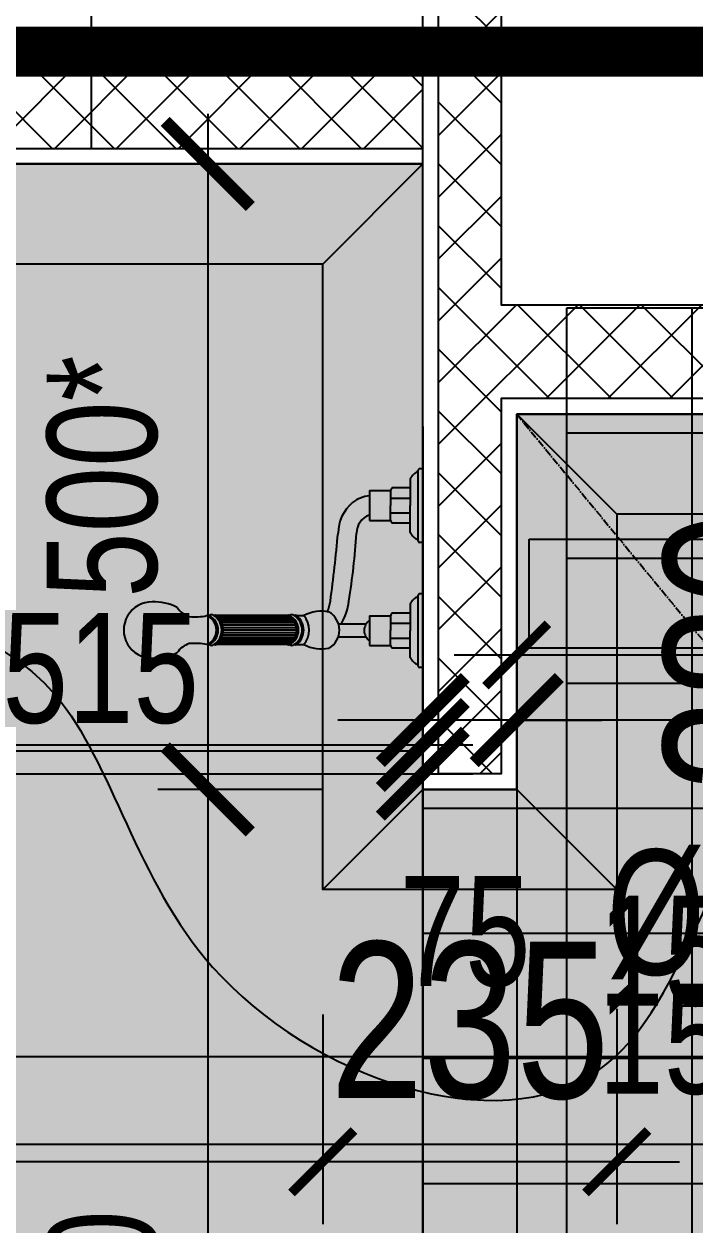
# Model space of a CAD drawing. Header units: metres. Extents: x -577923 to -19598, y 119734 to 247764.
# Drawn here: x -549083 to -548547, y 191100 to 192060 of the extents above; entities that cross this region are included whole.
import ezdxf
from ezdxf.enums import TextEntityAlignment as Align

# ---------------------------------------------------------------- set-up
doc = ezdxf.new("R2010")
doc.units = ezdxf.units.M
doc.linetypes.add('ACAD_ISO10W100', pattern=[18, 12, -3, 0, -3])
doc.linetypes.add('CACHE2', pattern=[4.762499999999999, 3.175, -1.5875])
for name, color, linetype in [('ceiling', 232, 'Continuous'), ('ceiling dim', 4, 'Continuous'), ('cornice', 4, 'Continuous'), ('dim', 4, 'Continuous'), ('electricity', 61, 'Continuous'), ('floor', 172, 'Continuous'), ('floor hatch', 252, 'Continuous'), ('Gypsum_wall', 3, 'Continuous'), ('light', 230, 'Continuous'), ('Marks ceiling', 4, 'Continuous'), ('sanit', 7, 'Continuous'), ('Sanitari', 144, 'Continuous'), ('Ventilation', 92, 'CACHE2')]:
    doc.layers.add(name, color=color, linetype=linetype)
doc.styles.add('KOTE', font='romrust.shx', dxfattribs={"width": 0.8})
doc.dimstyles.new('ayala 25', dxfattribs={"dimscale": 25, "dimtxt": 2.2, "dimasz": 1.7, "dimexe": 1, "dimexo": 2, "dimgap": 1, "dimtad": 1, "dimdec": 0, "dimzin": 9, "dimdsep": 46, "dimtxsty": 'KOTE', "dimblk": 'ARCHTICK', "dimcen": 0, "dimdle": 1, "dimclrd": 4, "dimclre": 4, "dimclrt": 3, "dimadec": 0, "dimazin": 0, "dimtfac": 0.6666666666666667, "dimtdec": 0, "dimtix": 1, "dimtmove": 2, "dimatfit": 0, "dimfxl": 1, "dimtvp": 1, "dimtolj": 1, "dimarcsym": 0})
doc.dimstyles.new('ayala 50', dxfattribs={"dimscale": 50, "dimtxt": 2.5, "dimasz": 1, "dimexe": 1, "dimexo": 2, "dimgap": 1, "dimtad": 1, "dimdec": 0, "dimzin": 9, "dimdsep": 46, "dimtxsty": 'KOTE', "dimblk": 'ARCHTICK', "dimcen": 0, "dimdle": 1, "dimclrd": 4, "dimclre": 4, "dimclrt": 3, "dimadec": 0, "dimazin": 0, "dimtfac": 0.6666666666666667, "dimtdec": 0, "dimtix": 1, "dimtmove": 2, "dimatfit": 0, "dimfxl": 1, "dimtvp": 1, "dimtolj": 1, "dimarcsym": 0})
doc.dimstyles.new('scale 40', dxfattribs={"dimscale": 40, "dimtxt": 2.2, "dimasz": 1.7, "dimexe": 1, "dimexo": 2, "dimgap": 1, "dimtad": 1, "dimdec": 0, "dimzin": 9, "dimdsep": 46, "dimtxsty": 'KOTE', "dimblk": 'ARCHTICK', "dimcen": 0, "dimdle": 1, "dimclrd": 4, "dimclre": 4, "dimclrt": 3, "dimadec": 0, "dimazin": 0, "dimtfac": 0.6666666666666667, "dimtdec": 0, "dimtix": 1, "dimtmove": 2, "dimatfit": 0, "dimfxl": 1, "dimtvp": 1, "dimtolj": 1, "dimarcsym": 0})
pattern_1 = [(45, (0, 0), (-24.69570433294017, 24.69570433294017), []), (135, (0, 0), (-24.69570433294017, -24.69570433294017), [])]

# ---------------------------------------------------------------- blocks, each defined once
blk = doc.blocks.new('_ArchTick')
at = {"color": 0, "linetype": 'ByBlock', "const_width": 0.15}
blk.add_lwpolyline([(-0.5, -0.5), (0.5, 0.5)], dxfattribs=at)
blk = doc.blocks.new('*D618')
at = {"layer": 'Defpoints', "color": 0, "transparency": 16777216}
for p in [(-548689.3274095634, 191748.2734078205), (-547759.3274095634, 191748.2734078205), (-548689.3274095634, 191503.7154609664)]:
    blk.add_point(p, dxfattribs=at)
at = {"layer": 'dim', "color": 4, "lineweight": -2, "transparency": 16777216}
for p, q in [((-548689.3274095634, 191668.2734078205), (-548689.3274095634, 191463.7154609664)), ((-547759.3274095634, 191668.2734078205), (-547759.3274095634, 191463.7154609664)), ((-547719.3274095634, 191503.7154609664), (-548729.3274095634, 191503.7154609664))]:
    blk.add_line(p, q, dxfattribs=at)
at = {"layer": 'dim', "color": 4, "lineweight": -2, "transparency": 16777216, "xscale": 68, "yscale": 68, "zscale": 68, "rotation": 180}
blk.add_blockref('_ArchTick', (-548689.3274095634, 191503.7154609664), dxfattribs=at)
at = {"layer": 'dim', "color": 4, "lineweight": -2, "transparency": 16777216, "xscale": 68, "yscale": 68, "zscale": 68}
blk.add_blockref('_ArchTick', (-547759.3274095634, 191503.7154609664), dxfattribs=at)
at = {"layer": 'dim', "color": 3, "transparency": 16777216, "insert": (-548224.3274095634, 191587.7154609664), "char_height": 88, "attachment_point": 5, "style": 'KOTE'}
blk.add_mtext('\\A1;930', dxfattribs=at)
blk = doc.blocks.new('*D620')
at = {"layer": 'Defpoints', "color": 0, "transparency": 16777216}
for p in [(-548689.3274095634, 191748.2734078205), (-548764.3274095634, 191630.7382585705), (-548764.3274095634, 191503.7154609664)]:
    blk.add_point(p, dxfattribs=at)
at = {"layer": 'dim', "color": 4, "lineweight": -2, "transparency": 16777216}
for p, q in [((-548689.3274095634, 191668.2734078205), (-548689.3274095634, 191463.7154609664)), ((-548764.3274095634, 191550.7382585705), (-548764.3274095634, 191463.7154609664)), ((-548764.3274095634, 191503.7154609664), (-548832.3274095634, 191503.7154609664)), ((-548689.3274095634, 191503.7154609664), (-548764.3274095634, 191503.7154609664)), ((-548689.3274095634, 191503.7154609664), (-548621.3274095634, 191503.7154609664))]:
    blk.add_line(p, q, dxfattribs=at)
at = {"layer": 'dim', "color": 4, "lineweight": -2, "transparency": 16777216, "xscale": 68, "yscale": 68, "zscale": 68}
blk.add_blockref('_ArchTick', (-548764.3274095634, 191503.7154609664), dxfattribs=at)
at = {"layer": 'dim', "color": 4, "lineweight": -2, "transparency": 16777216, "xscale": 68, "yscale": 68, "zscale": 68, "rotation": 180}
blk.add_blockref('_ArchTick', (-548689.3274095634, 191503.7154609664), dxfattribs=at)
at = {"layer": 'dim', "color": 3, "transparency": 16777216, "insert": (-548730.636933373, 191334.364600143), "char_height": 88, "attachment_point": 5, "style": 'KOTE'}
blk.add_mtext('\\A1;75', dxfattribs=at)
blk = doc.blocks.new('wall handshower (top)')
at = {"color": 0}
for p, q in [((29.51732282142621, 0), (-29.51732282142621, 0)), ((-29.51732282142621, 0), (-29.51732282142621, -2.71216874444508)), ((29.51732282142621, 0), (29.51732282142621, -2.71216874444508)), ((129.5173228214262, 0), (70.4826771785738, 0)), ((70.4826771785738, 0), (70.4826771785738, -2.71216874444508)), ((129.5173228214262, 0), (129.5173228214262, -2.71216874444508)), ((-27.30604903740459, -3.99168910481967), (27.3060490374337, -3.99168910481967)), ((72.69395096259541, -3.99168910481967), (127.3060490374337, -3.99168910481967)), ((-21.52336715254933, -10.12613449251512), (2.91038304567337e-11, -10.12613449251512)), ((-14.13425659755012, -10.12613449251512), (-14.13425659755012, -24.72281987979659)), ((-6.028808449656935, -25.86433853005292), (-6.028808449656935, -10.12613449251512)), ((21.52336715260753, -10.12613449251512), (2.91038304567337e-11, -10.12613449251512)), ((5.872754493553657, -25.86433853005292), (5.872754493553657, -10.12613449251512)), ((13.97820264144684, -10.12613449251512), (13.97820264144684, -24.72281987979659)), ((78.47663284745067, -10.12613449251512), (100.0000000000291, -10.12613449251512)), ((85.86574340244988, -10.12613449251512), (85.86574340244988, -24.72281987979659)), ((93.97119155034306, -25.86433853005292), (93.97119155034306, -10.12613449251512)), ((121.5233671526075, -10.12613449251512), (100.0000000000291, -10.12613449251512)), ((105.8727544935537, -25.86433853005292), (105.8727544935537, -10.12613449251512)), ((113.9782026414468, -10.12613449251512), (113.9782026414468, -24.72281987979659)), ((-11.97958992124768, -42.70932977789198), (-11.97958992124768, -25.86433853005292)), ((-11.97958992124768, -25.86433853005292), (-0.07802697806619108, -25.86433853005292)), ((11.8235359651444, -25.86433853005292), (-0.07802697806619108, -25.86433853005292)), ((11.8235359651444, -42.70932977789198), (11.8235359651444, -25.86433853005292)), ((88.02041007875232, -42.70932977789198), (88.02041007875232, -25.86433853005292)), ((88.02041007875232, -25.86433853005292), (99.92197302193381, -25.86433853005292)), ((111.8235359651444, -25.86433853005292), (99.92197302193381, -25.86433853005292)), ((111.8235359651444, -42.70932977789198), (111.8235359651444, -25.86433853005292)), ((-11.97958992124768, -42.70932977789198), (11.8235359651444, -42.70932977789198)), ((88.02041007875232, -42.70932977789198), (111.8235359651444, -42.70932977789198)), ((94.78883636181126, -45.46515103175443), (94.78883636181126, -67.40229475596061)), ((105.0551096820855, -45.46515103175443), (105.0551096820855, -67.67145689475728)), ((87.99056344042765, -100.9716390452759), (87.99056344042765, -95.1716390452766)), ((111.1213806457527, -100.9716390452759), (111.1213806457527, -95.1716390452766)), ((90.68261084577534, -104.4321327536509), (90.68261084574624, -162.5210355815816)), ((92.15434785280377, -103.1817815953236), (92.15434785280377, -161.52897355614)), ((93.84562666792772, -102.1475130663694), (93.84562666792772, -160.6757055067355)), ((95.7050586520345, -101.3825329013944), (95.7050586520345, -160.0289670618458)), ((97.67614599553053, -100.9208610762671), (97.67614599553053, -159.6330698925267)), ((99.69899836141849, -100.7807160424582), (99.69899836141849, -159.5121261963268)), ((101.7121514113969, -100.9656836167142), (101.7121514113969, -159.6716779255512)), ((103.6544402290019, -101.464792256942), (103.6544402290019, -160.0990839172609)), ((105.4668460015673, -102.2516814791888), (105.4668460015673, -160.7628043575514)), ((107.0943010006449, -103.2823589374439), (107.0943010006449, -161.6104897120731)), ((108.4873340008198, -104.4899915574697), (108.4873340008198, -162.5657263486064)), ((87.99056344042765, -108.3716390452682), (87.99056344042765, -165.2098602148999)), ((88.56860087026143, -107.2068514111998), (88.56860087026143, -164.5044253008346)), ((89.47513369764783, -105.8174505128736), (89.47513369764783, -163.5558255785345)), ((109.6499240378907, -105.8349503702502), (109.6499240378907, -163.5683820895229)), ((110.4093642609951, -106.9744150712668), (110.409364260966, -164.3530958886713)), ((110.8799183004594, -107.8478141602773), (110.8799183004594, -164.9041701306123)), ((111.1213806457527, -108.3716390452682), (111.1213806457527, -165.2098602149454))]:
    blk.add_line(p, q, dxfattribs=at)
for centre, radius, start, end in [((-27.38892633852083, -1.584390446369071), 2.408724865562433, 207.9178764057473, 271.9717723105311), ((-14.98093192913802, 2.002377297438215), 13.7805753469162, 205.7896451649418, 241.6564203587935), ((14.98093192916713, 2.002377297438215), 13.7805753469162, 298.3435796412065, 334.2103548350581), ((27.38892633854994, -1.584390446369071), 2.408724865562433, 268.0282276894689, 332.0821235942527), ((72.61107366147917, -1.584390446369071), 2.408724865562433, 207.9178764057473, 271.9717723105311), ((85.01906807086198, 2.002377297438215), 13.7805753469162, 205.7896451649418, 241.6564203587935), ((114.9809319291671, 2.002377297438215), 13.7805753469162, 298.3435796412065, 334.2103548350581), ((127.3889263385499, -1.584390446369071), 2.408724865562433, 268.0282276894689, 332.0821235942527), ((-10.37322256038897, -20.2279760594829), 5.860801822085343, 230.0792909409914, 254.0924099294788), ((10.21716860428569, -20.2279760594829), 5.860801822085343, 285.9075900705212, 309.9207090590086), ((89.62677743961103, -20.2279760594829), 5.860801822085343, 230.0792909409914, 254.0924099294788), ((110.2171686042857, -20.2279760594829), 5.860801822085343, 285.9075900705212, 309.9207090590086), ((16.77643115670071, -40.86857144951546), 24.54418814595592, 184.3010917183804, 218.5850489282003), ((21.96245149607421, -37.7299842127436), 15.25537921288759, 199.0503745879608, 270.6084763301093), ((99.92197302193381, -36.84294065188442), 10.03452060670152, 215.7762034035241, 324.2237965964759), ((22.32996358216042, -35.65931445591605), 32.13993675774245, 219.6696818258993, 269.6336455448941), ((-21.20052926192875, -678.8828010146017), 627.3959944773844, 81.06024842120657, 86.0402741642993), ((71.42831164365634, -103.6716877274202), 44.82831975763287, 58.59320398870918, 83.7685953140791), ((99.50481172304717, -83.44807318885614), 16.72445601881532, 30.51061705759423, 149.489382940796), ((-118.9703034001286, -1558.555766955389), 1497.419340119883, 82.50725442845041, 84.59326815671331), ((73.13900509476662, -100.4873330607606), 26.75172657082053, 64.08237706581457, 83.22663252777147), ((115.1628158524109, -81.12867205948714), 30.69357180101224, 168.4004337074072, 207.2272854576603), ((83.82869979282259, -81.12867205948714), 30.69357180101224, 332.7727145423397, 11.59956629259274), ((99.5559720431338, -108.4830229011895), 17.63382024137145, 49.01471527903784, 130.9852847209621), ((99.5559720430756, -109.858860381104), 14.585656626251, 37.53980106037706, 142.4601989395816), ((90.05003916710848, -104.6716390452711), 2.802042160421129, 137.3064543293995, 222.6935456706005), ((89.19117410649778, -101.8716390452755), 1.500488577592248, 143.1440932336036, 216.8559067684598), ((99.5559720430756, -110.3216997358759), 13.81166509071397, 33.13706492608717, 146.8629350739783), ((99.5559720431338, -112.3014730893265), 12.90696224206111, 26.3551301315313, 153.6448698685621), ((99.5559720430756, -113.3852656856907), 12.60536109107614, 23.43682374635465, 156.5631762536453), ((109.9207699796825, -101.8716390452755), 1.500488577592248, 323.1440932315402, 36.85590676639638), ((109.0619049190718, -104.6716390452711), 2.802042160421129, 317.3064543293995, 42.69354567060053), ((89.19117410649778, -107.4716390452668), 1.500488577592248, 143.1440932336036, 216.8559067684598), ((109.9207699796825, -107.4716390452668), 1.500488577592248, 323.1440932315402, 36.85590676639638), ((99.5559720430756, -174.0970815507717), 14.585656626251, 37.53980106037706, 142.4601989395816), ((99.5559720430756, -174.5599209055435), 13.81166509071397, 33.13706492608717, 146.8629350739783), ((90.05003916710848, -168.9098602149406), 2.802042160421129, 137.3064543293995, 222.6935456706005), ((89.19117410649778, -166.109860214945), 1.500488577592248, 143.1440932336036, 216.8559067684598), ((89.19117410649778, -171.7098602149363), 1.500488577592248, 143.1440932336036, 216.8559067684598), ((99.5559720431338, -176.539694258996), 12.90696224206111, 26.3551301315313, 153.6448698685621), ((99.5559720430756, -177.6234868553584), 12.60536109107614, 23.43682374635465, 156.5631762536453), ((41.81876089682919, -182.123638432382), 47.14177898738836, 354.3747416436489, 11.64294177827996), ((157.2931831893511, -182.123638432382), 47.14177898738836, 168.35705822172, 185.6252583563511), ((109.9207699796825, -166.109860214945), 1.500488577592248, 323.1440932315402, 36.85590676639638), ((109.0619049190718, -168.9098602149406), 2.802042160421129, 317.3064543293995, 42.69354567060053), ((109.9207699796825, -171.7098602149363), 1.500488577592248, 323.1440932315402, 36.85590676639638), ((72.38772107465775, -181.9684383694948), 17.02927943543154, 302.6481330906219, 343.7120507851106), ((126.7242230114643, -181.9684383694948), 17.02927943543154, 196.2879492148894, 237.351866909378), ((119.6517284620495, -215.3323590351556), 42.6570953595189, 153.5123462746278, 181.2516851154977), ((79.35789498401573, -215.3323590351556), 42.6570953595189, 358.7483148845023, 26.48765372537219), ((99.50481172304717, -216.6038407341748), 22.50256372517277, 179.1351087821876, 0.8648912178123863)]:
    blk.add_arc(centre, radius, start, end, dxfattribs=at)
blk = doc.blocks.new('*D746')
at = {"layer": 'Defpoints', "color": 0, "transparency": 16777216}
for p in [(-549279.3274095632, 191830.4088713672), (-547759.3274095634, 191423.2734078205), (-547759.3274095634, 191234.7699171832)]:
    blk.add_point(p, dxfattribs=at)
at = {"layer": 'sanit', "color": 4, "lineweight": -2, "transparency": 16777216}
for p, q in [((-549279.3274095632, 191750.4088713672), (-549279.3274095632, 191194.7699171832)), ((-547759.3274095634, 191343.2734078205), (-547759.3274095634, 191194.7699171832)), ((-549319.3274095632, 191234.7699171832), (-547719.3274095634, 191234.7699171832))]:
    blk.add_line(p, q, dxfattribs=at)
at = {"layer": 'sanit', "color": 4, "lineweight": -2, "transparency": 16777216, "xscale": 68, "yscale": 68, "zscale": 68, "rotation": 180}
blk.add_blockref('_ArchTick', (-549279.3274095632, 191234.7699171832), dxfattribs=at)
at = {"layer": 'sanit', "color": 4, "lineweight": -2, "transparency": 16777216, "xscale": 68, "yscale": 68, "zscale": 68}
blk.add_blockref('_ArchTick', (-547759.3274095634, 191234.7699171832), dxfattribs=at)
at = {"layer": 'sanit', "color": 3, "transparency": 16777216, "insert": (-548519.3274095634, 191318.7699171832), "char_height": 88, "attachment_point": 5, "style": 'KOTE'}
blk.add_mtext('\\A1;1520', dxfattribs=at)
blk = doc.blocks.new('*D838')
at = {"layer": 'Defpoints', "color": 0, "transparency": 16777216}
for p in [(-548764.3274095634, 191448.2734078206), (-548936.3005487705, 190618.2734078206), (-548789.3274095634, 190618.2734078206)]:
    blk.add_point(p, dxfattribs=at)
at = {"layer": 'dim', "color": 4, "lineweight": -2, "transparency": 16777216}
for p, q in [((-548936.3005487705, 191488.2734078206), (-548936.3005487705, 190578.2734078206)), ((-548844.3274095634, 191448.2734078206), (-548976.3005487705, 191448.2734078206)), ((-548869.3274095634, 190618.2734078206), (-548976.3005487705, 190618.2734078206))]:
    blk.add_line(p, q, dxfattribs=at)
at = {"layer": 'dim', "color": 4, "lineweight": -2, "transparency": 16777216, "xscale": 68, "yscale": 68, "zscale": 68}
for p, rotation in [((-548936.3005487705, 191448.2734078206), 90), ((-548936.3005487705, 190618.2734078206), 270)]:
    blk.add_blockref('_ArchTick', p, dxfattribs=dict(at, rotation=rotation))
at = {"layer": 'dim', "color": 3, "transparency": 16777216, "insert": (-549020.3005487705, 191033.2734078205), "char_height": 88, "attachment_point": 5, "rotation": 90, "style": 'KOTE'}
blk.add_mtext('\\A1;830', dxfattribs=at)
blk = doc.blocks.new('*D839')
at = {"layer": 'Defpoints', "color": 0, "transparency": 16777216}
for p in [(-548764.3274095632, 191948.2734078203), (-548936.3005487705, 191448.2734078206), (-548764.3274095634, 191448.2734078206)]:
    blk.add_point(p, dxfattribs=at)
at = {"layer": 'dim', "color": 4, "lineweight": -2, "transparency": 16777216}
for p, q in [((-548936.3005487705, 191988.2734078203), (-548936.3005487705, 191408.2734078206)), ((-548844.3274095632, 191948.2734078203), (-548976.3005487705, 191948.2734078203)), ((-548844.3274095634, 191448.2734078206), (-548976.3005487705, 191448.2734078206))]:
    blk.add_line(p, q, dxfattribs=at)
at = {"layer": 'dim', "color": 4, "lineweight": -2, "transparency": 16777216, "xscale": 68, "yscale": 68, "zscale": 68}
for p, rotation in [((-548936.3005487705, 191948.2734078203), 90), ((-548936.3005487705, 191448.2734078206), 270)]:
    blk.add_blockref('_ArchTick', p, dxfattribs=dict(at, rotation=rotation))
at = {"layer": 'dim', "color": 3, "transparency": 16777216, "insert": (-549020.3005487705, 191698.2734078204), "char_height": 88, "attachment_point": 5, "rotation": 90, "style": 'KOTE'}
blk.add_mtext('\\A1;500*', dxfattribs=at)
blk = doc.blocks.new('*D840')
at = {"layer": 'Defpoints', "color": 0, "transparency": 16777216}
for p in [(-549779.3274095631, 191948.2734078203), (-548764.3274095632, 191818.2734078203), (-549779.3274095631, 191483.7154609665)]:
    blk.add_point(p, dxfattribs=at)
at = {"layer": 'dim', "color": 4, "lineweight": -2, "transparency": 16777216}
for p, q in [((-549779.3274095631, 191868.2734078203), (-549779.3274095631, 191443.7154609665)), ((-548764.3274095632, 191738.2734078203), (-548764.3274095632, 191443.7154609665)), ((-548724.3274095632, 191483.7154609665), (-549819.3274095631, 191483.7154609665))]:
    blk.add_line(p, q, dxfattribs=at)
at = {"layer": 'dim', "color": 4, "lineweight": -2, "transparency": 16777216, "xscale": 68, "yscale": 68, "zscale": 68, "rotation": 180}
blk.add_blockref('_ArchTick', (-549779.3274095631, 191483.7154609665), dxfattribs=at)
at = {"layer": 'dim', "color": 4, "lineweight": -2, "transparency": 16777216, "xscale": 68, "yscale": 68, "zscale": 68}
blk.add_blockref('_ArchTick', (-548764.3274095632, 191483.7154609665), dxfattribs=at)
at = {"layer": 'dim', "color": 3, "transparency": 16777216, "insert": (-549271.8274095631, 191567.7154609665), "char_height": 88, "attachment_point": 5, "style": 'KOTE'}
blk.add_mtext('\\A1;1015', dxfattribs=at)
blk = doc.blocks.new('*D842')
at = {"layer": 'Defpoints', "color": 0, "transparency": 16777216}
for p in [(-549279.3274095632, 191473.2734078208), (-547759.3274095634, 191298.5502873473), (-549279.3274095632, 191164.2816202556)]:
    blk.add_point(p, dxfattribs=at)
at = {"layer": 'dim', "color": 4, "lineweight": -2, "transparency": 16777216}
for p, q in [((-549279.3274095632, 191393.2734078208), (-549279.3274095632, 191124.2816202556)), ((-547759.3274095634, 191218.5502873473), (-547759.3274095634, 191124.2816202556)), ((-547719.3274095634, 191164.2816202556), (-549319.3274095632, 191164.2816202556))]:
    blk.add_line(p, q, dxfattribs=at)
at = {"layer": 'dim', "color": 4, "lineweight": -2, "transparency": 16777216, "xscale": 68, "yscale": 68, "zscale": 68, "rotation": 180}
blk.add_blockref('_ArchTick', (-549279.3274095632, 191164.2816202556), dxfattribs=at)
at = {"layer": 'dim', "color": 4, "lineweight": -2, "transparency": 16777216, "xscale": 68, "yscale": 68, "zscale": 68}
blk.add_blockref('_ArchTick', (-547759.3274095634, 191164.2816202556), dxfattribs=at)
at = {"layer": 'dim', "color": 3, "transparency": 16777216, "insert": (-548519.3274095634, 191248.2816202556), "char_height": 88, "attachment_point": 5, "style": 'KOTE'}
blk.add_mtext('\\A1;1520', dxfattribs=at)
blk = doc.blocks.new('*D979')
at = {"layer": 'ceiling dim', "color": 4, "linetype": 'ByBlock', "lineweight": -2, "transparency": 16777216}
for p, q in [((-549319.3274095632, 191460.7734078205), (-548724.3274095634, 191460.7734078205)), ((-549279.3274095632, 191426.5465459083), (-549279.3274095632, 191420.7734078205)), ((-548764.3274095634, 191426.5465459082), (-548764.3274095634, 191420.7734078205))]:
    blk.add_line(p, q, dxfattribs=at)
at = {"layer": 'Defpoints', "color": 0, "linetype": 'ByBlock', "transparency": 16777216}
for p in [(-549279.3274095632, 191506.5465459083), (-548764.3274095634, 191506.5465459082), (-548764.3274095634, 191460.7734078205)]:
    blk.add_point(p, dxfattribs=at)
at = {"layer": 'ceiling dim', "color": 4, "linetype": 'ByBlock', "lineweight": -2, "transparency": 16777216, "xscale": 68, "yscale": 68, "zscale": 68, "rotation": 180}
blk.add_blockref('_ArchTick', (-549279.3274095632, 191460.7734078205), dxfattribs=at)
at = {"layer": 'ceiling dim', "color": 4, "linetype": 'ByBlock', "lineweight": -2, "transparency": 16777216, "xscale": 68, "yscale": 68, "zscale": 68}
blk.add_blockref('_ArchTick', (-548764.3274095634, 191460.7734078205), dxfattribs=at)
at = {"layer": 'ceiling dim', "color": 3, "linetype": 'ByBlock', "transparency": 16777216, "insert": (-549021.8274095634, 191544.7734078205), "char_height": 88, "attachment_point": 5, "style": 'KOTE'}
blk.add_mtext('\\A1;515', dxfattribs=at)
blk = doc.blocks.new('*D1266')
at = {"layer": 'cornice', "color": 4, "linetype": 'ByBlock', "lineweight": -2, "transparency": 16777216}
for p, q in [((-548844.3274095634, 190798.2734078206), (-548844.3274095634, 191030.1307123112)), ((-547759.3274095635, 190718.2734078204), (-547759.3274095635, 191030.1307123112)), ((-548894.3274095634, 190980.1307123112), (-547709.3274095635, 190980.1307123112))]:
    blk.add_line(p, q, dxfattribs=at)
at = {"layer": 'Defpoints', "color": 0, "linetype": 'ByBlock', "transparency": 16777216}
for p in [(-547759.3274095635, 190980.1307123112), (-548844.3274095634, 190698.2734078206), (-547759.3274095635, 190618.2734078204)]:
    blk.add_point(p, dxfattribs=at)
at = {"layer": 'cornice', "color": 4, "linetype": 'ByBlock', "lineweight": -2, "transparency": 16777216, "xscale": 50, "yscale": 50, "zscale": 50, "rotation": 180}
blk.add_blockref('_ArchTick', (-548844.3274095634, 190980.1307123112), dxfattribs=at)
at = {"layer": 'cornice', "color": 4, "linetype": 'ByBlock', "lineweight": -2, "transparency": 16777216, "xscale": 50, "yscale": 50, "zscale": 50}
blk.add_blockref('_ArchTick', (-547759.3274095635, 190980.1307123112), dxfattribs=at)
at = {"layer": 'cornice', "color": 3, "linetype": 'ByBlock', "transparency": 16777216, "insert": (-548301.8274095634, 191092.6307123112), "char_height": 125, "attachment_point": 5, "style": 'KOTE'}
blk.add_mtext('\\A1;1085', dxfattribs=at)
blk = doc.blocks.new('*D1268')
at = {"layer": 'cornice', "color": 4, "linetype": 'ByBlock', "lineweight": -2, "transparency": 16777216}
for p, q in [((-548689.3274095634, 191648.2734078205), (-548689.3274095634, 191505.7398750279)), ((-547759.3274095634, 191648.2734078204), (-547759.3274095634, 191505.7398750279)), ((-548739.3274095634, 191555.7398750279), (-547709.3274095634, 191555.7398750279))]:
    blk.add_line(p, q, dxfattribs=at)
at = {"layer": 'Defpoints', "color": 0, "linetype": 'ByBlock', "transparency": 16777216}
for p in [(-548689.3274095634, 191748.2734078205), (-547759.3274095634, 191748.2734078204), (-547759.3274095634, 191555.7398750279)]:
    blk.add_point(p, dxfattribs=at)
at = {"layer": 'cornice', "color": 4, "linetype": 'ByBlock', "lineweight": -2, "transparency": 16777216, "xscale": 50, "yscale": 50, "zscale": 50, "rotation": 180}
blk.add_blockref('_ArchTick', (-548689.3274095634, 191555.7398750279), dxfattribs=at)
at = {"layer": 'cornice', "color": 4, "linetype": 'ByBlock', "lineweight": -2, "transparency": 16777216, "xscale": 50, "yscale": 50, "zscale": 50}
blk.add_blockref('_ArchTick', (-547759.3274095634, 191555.7398750279), dxfattribs=at)
at = {"layer": 'cornice', "color": 3, "linetype": 'ByBlock', "transparency": 16777216, "insert": (-548224.3274095634, 191668.2398750279), "char_height": 125, "attachment_point": 5, "style": 'KOTE'}
blk.add_mtext('\\A1;930', dxfattribs=at)
blk = doc.blocks.new('*D1269')
at = {"layer": 'cornice', "color": 4, "linetype": 'ByBlock', "lineweight": -2, "transparency": 16777216}
for p, q in [((-548396.129866608, 191798.2734078205), (-548396.129866608, 191318.2734078205)), ((-548589.3274095634, 191748.2734078205), (-548346.129866608, 191748.2734078205)), ((-548509.3274095634, 191368.2734078205), (-548346.129866608, 191368.2734078205))]:
    blk.add_line(p, q, dxfattribs=at)
at = {"layer": 'Defpoints', "color": 0, "linetype": 'ByBlock', "transparency": 16777216}
for p in [(-548689.3274095634, 191748.2734078205), (-548609.3274095634, 191368.2734078205), (-548396.129866608, 191368.2734078205)]:
    blk.add_point(p, dxfattribs=at)
at = {"layer": 'cornice', "color": 4, "linetype": 'ByBlock', "lineweight": -2, "transparency": 16777216, "xscale": 50, "yscale": 50, "zscale": 50}
for p, rotation in [((-548396.129866608, 191748.2734078205), 90), ((-548396.129866608, 191368.2734078205), 270)]:
    blk.add_blockref('_ArchTick', p, dxfattribs=dict(at, rotation=rotation))
at = {"layer": 'cornice', "color": 3, "linetype": 'ByBlock', "transparency": 16777216, "insert": (-548508.629866608, 191558.2734078204), "char_height": 125, "attachment_point": 5, "rotation": 90, "style": 'KOTE'}
blk.add_mtext('\\A1;380', dxfattribs=at)
blk = doc.blocks.new('*D1270')
at = {"layer": 'cornice', "color": 4, "linetype": 'ByBlock', "lineweight": -2, "transparency": 16777216}
for p, q in [((-548609.3274095634, 191272.8672236837), (-548609.3274095634, 191100.5485514216)), ((-548844.3274095634, 191268.2734078205), (-548844.3274095634, 191100.5485514216)), ((-548844.3274095634, 191150.5485514216), (-548894.3274095634, 191150.5485514216)), ((-548609.3274095634, 191150.5485514216), (-548844.3274095634, 191150.5485514216)), ((-548609.3274095634, 191150.5485514216), (-548559.3274095634, 191150.5485514216))]:
    blk.add_line(p, q, dxfattribs=at)
at = {"layer": 'Defpoints', "color": 0, "linetype": 'ByBlock', "transparency": 16777216}
for p in [(-548844.3274095634, 191368.2734078205), (-548609.3274095634, 191372.8672236837), (-548844.3274095634, 191150.5485514216)]:
    blk.add_point(p, dxfattribs=at)
at = {"layer": 'cornice', "color": 4, "linetype": 'ByBlock', "lineweight": -2, "transparency": 16777216, "xscale": 50, "yscale": 50, "zscale": 50}
blk.add_blockref('_ArchTick', (-548844.3274095634, 191150.5485514216), dxfattribs=at)
at = {"layer": 'cornice', "color": 4, "linetype": 'ByBlock', "lineweight": -2, "transparency": 16777216, "xscale": 50, "yscale": 50, "zscale": 50, "rotation": 180}
blk.add_blockref('_ArchTick', (-548609.3274095634, 191150.5485514216), dxfattribs=at)
at = {"layer": 'cornice', "color": 3, "linetype": 'ByBlock', "transparency": 16777216, "insert": (-548726.8274095634, 191263.0485514216), "char_height": 125, "attachment_point": 5, "style": 'KOTE'}
blk.add_mtext('\\A1;235', dxfattribs=at)
blk = doc.blocks.new('*D1271')
at = {"layer": 'cornice', "color": 4, "linetype": 'ByBlock', "lineweight": -2, "transparency": 16777216}
for p, q in [((-549859.276903224, 191768.2734078203), (-549859.276903224, 191100.5485514216)), ((-548844.3274095634, 191268.2734078205), (-548844.3274095634, 191100.5485514216)), ((-548794.3274095634, 191150.5485514216), (-549909.276903224, 191150.5485514216))]:
    blk.add_line(p, q, dxfattribs=at)
at = {"layer": 'Defpoints', "color": 0, "linetype": 'ByBlock', "transparency": 16777216}
for p in [(-549859.276903224, 191868.2734078203), (-548844.3274095634, 191368.2734078205), (-549859.276903224, 191150.5485514216)]:
    blk.add_point(p, dxfattribs=at)
at = {"layer": 'cornice', "color": 4, "linetype": 'ByBlock', "lineweight": -2, "transparency": 16777216, "xscale": 50, "yscale": 50, "zscale": 50, "rotation": 180}
blk.add_blockref('_ArchTick', (-549859.276903224, 191150.5485514216), dxfattribs=at)
at = {"layer": 'cornice', "color": 4, "linetype": 'ByBlock', "lineweight": -2, "transparency": 16777216, "xscale": 50, "yscale": 50, "zscale": 50}
blk.add_blockref('_ArchTick', (-548844.3274095634, 191150.5485514216), dxfattribs=at)
at = {"layer": 'cornice', "color": 3, "linetype": 'ByBlock', "transparency": 16777216, "insert": (-549351.8021563936, 191263.0485514216), "char_height": 125, "attachment_point": 5, "style": 'KOTE'}
blk.add_mtext('\\A1;1015', dxfattribs=at)

msp = doc.modelspace()

# ---------------------------------------------------------------- hatches: boundary and pattern name
at = {"layer": 'cornice', "linetype": 'ByBlock'}
h = msp.add_hatch(color=254, dxfattribs=at)
h.paths.add_polyline_path([(-550962.1574954534, 192098.2734078205), (-550962.1574954534, 190467.9433219306), (-548764.3274095634, 190467.9433219306), (-548764.3274095634, 190618.2734078206), (-547759.3274095635, 190618.2734078204), (-547759.3274095634, 191748.2734078205), (-548689.3274095634, 191748.2734078205), (-548689.3274095634, 191448.2734078205), (-548764.3274095634, 191448.2734078205), (-548764.3274095632, 191948.2734078203), (-549779.3274095631, 191948.2734078203), (-549779.3274095632, 192098.2734078203)])
h.paths.add_polyline_path([(-550882.1574954534, 192018.2734078203), (-550882.1574954534, 190547.9433219306), (-548844.3274095634, 190547.9433219306), (-548844.3274095634, 190698.2734078206), (-547839.3274095635, 190698.2734078204), (-547839.3274095634, 191668.2734078205), (-548609.3274095634, 191668.2734078205), (-548609.3274095634, 191368.2734078205), (-548844.3274095634, 191368.2734078205), (-548844.3274095632, 191868.2734078203), (-549859.327409563, 191868.2734078203), (-549859.3274095631, 192018.2734078203)], flags=16)
at = {"layer": 'floor hatch', "linetype": 'ByBlock', "true_color": 0xe9ece9}
msp.add_hatch(color=254, dxfattribs=at).paths.add_polyline_path([(-551062.1574954533, 192048.2734078206), (-551562.1069891141, 192048.2734078206), (-551562.1574954533, 190947.0170945283), (-551562.1574954535, 190939.6947640579), (-551090.4060533263, 190467.9433219306), (-550831.8274095636, 190467.9433219306), (-550831.8274095636, 190447.9433219306), (-550001.8274095636, 190447.9433219306), (-550001.8274095636, 190467.9433219302), (-548764.3274095634, 190467.9433219302), (-548764.3274095639, 191948.2734078204), (-549779.3274095631, 191948.2734078199), (-549779.3274095632, 192098.27340782), (-550962.1574954534, 192098.2734078205), (-550962.1574954534, 191948.2734078203), (-551062.1574954535, 191948.2734078203)])
at = {"layer": 'floor hatch', "linetype": 'ByBlock', "true_color": 0xe6dacc}
msp.add_hatch(color=254, dxfattribs=at).paths.add_polyline_path([(-548764.3274095637, 191448.2734078205), (-548689.3274095634, 191448.2734078205), (-548689.3274095634, 191748.2734078205), (-547758.6553665525, 191748.2734078205), (-547759.3274095635, 190618.2734078204), (-548764.3274095637, 190618.2734078205)])
at = {"layer": 'Gypsum_wall'}
h = msp.add_hatch(dxfattribs=at)
h.set_pattern_fill('ANSI37', color=0, scale=11, style=0)
h.set_pattern_definition(pattern_1)
h.paths.add_polyline_path([(-549279.3274095632, 191960.7734078203), (-549279.3274095634, 192035.7734078203), (-549691.8274095632, 192035.7734078203), (-549691.8274095632, 191960.7734078203)])
h.paths.add_polyline_path([(-549279.3274095632, 192035.7734078203), (-549279.3274095632, 191960.7734078203), (-548764.3274095632, 191960.7734078204), (-548764.3274095632, 192035.7734078203)])
h.paths.add_polyline_path([(-549766.8274095634, 192035.7734078203), (-549691.8274095634, 192035.7734078204), (-549691.8274095632, 192188.2734078206), (-551143.3822422837, 192188.2734078206), (-551143.3822422837, 192060.7734078205), (-551049.6574954533, 192060.7734078205), (-551049.6574954533, 192035.7734078203), (-550974.6574954535, 192035.7734078203), (-550974.6574954535, 192110.7734078205), (-549766.8274095632, 192110.7734078201)])
h.paths.add_polyline_path([(-551468.3822422837, 192188.2734078206), (-551562.1574954535, 192188.2734078206), (-551562.1574954535, 192060.7734078206), (-551468.3822422836, 192060.7734078206)])
h = msp.add_hatch(dxfattribs=at)
h.set_pattern_fill('ANSI37', color=0, scale=11, style=0)
h.set_pattern_definition(pattern_1)
h.paths.add_polyline_path([(-547746.8274095632, 190605.7734078204), (-548459.3274095634, 190605.7734078205), (-548459.3274095634, 190543.2734078206), (-547646.8274095636, 190543.2734078206), (-547646.8274095636, 191835.7734078205), (-548701.8274095634, 191835.7734078204), (-548701.8274095634, 192188.2734078206), (-548751.8274095632, 192188.2734078206), (-548751.8274095632, 191460.7734078206), (-548701.8274095634, 191460.7734078206), (-548701.8274095634, 191760.7734078206), (-547746.8274095634, 191760.7734078205)])

# ---------------------------------------------------------------- linework, layer by layer
at = {"layer": 'ceiling'}
for p, q in [((-548844.3274095632, 191868.2734078203), (-548764.276903224, 191948.2734078203)), ((-548609.3274095634, 191668.2734078205), (-548689.3274095634, 191748.2734078205)), ((-548844.3274095634, 191368.2734078205), (-548764.3274095634, 191448.2734078205)), ((-548689.3274095634, 191448.2734078205), (-548609.3274095634, 191368.2734078205))]:
    msp.add_line(p, q, dxfattribs=at)
msp.add_lwpolyline([(-550962.1574954534, 192098.2734078205), (-550962.1574954534, 190467.9433219306), (-548764.3274095634, 190467.9433219306), (-548764.3274095634, 190618.2734078206), (-547759.3274095635, 190618.2734078204), (-547759.3274095634, 191748.2734078205), (-548689.3274095634, 191748.2734078205), (-548689.3274095634, 191448.2734078205), (-548764.3274095634, 191448.2734078205), (-548764.3274095632, 191948.2734078203), (-549779.3274095631, 191948.2734078203), (-549779.3274095632, 192098.2734078203), (-550962.1574954534, 192098.2734078203)], dxfattribs=at)
msp.add_lwpolyline([(-550882.1574954534, 192018.2734078203), (-550882.1574954534, 190547.9433219306), (-548844.3274095634, 190547.9433219306), (-548844.3274095634, 190698.2734078206), (-547839.3274095635, 190698.2734078204), (-547839.3274095634, 191668.2734078205), (-548609.3274095634, 191668.2734078205), (-548609.3274095634, 191368.2734078205), (-548844.3274095634, 191368.2734078205), (-548844.3274095632, 191868.2734078203), (-549859.327409563, 191868.2734078203), (-549859.3274095631, 192018.2734078203)], close=True, dxfattribs=at)
at = {"layer": 'electricity', "color": 53, "true_color": 0xdec33b}
for points in [[(-553854.6023250737, 191854.8609884416), (-551609.1172171562, 190420.9690608113), (-550821.7769032246, 190067.9433219327), (-549821.7769032246, 190067.9433219327), (-549319.5596886367, 189962.4012203988), (-548821.8274095636, 190067.9433219307), (-548821.8274095636, 189725.5515277392), (-548771.8274095848, 189370.6083648756), (-548855.6443047421, 189057.7994536159), (-548821.8274095636, 188673.2734078208), (-549034.5685507988, 188753.1518895875), (-549821.7769032246, 188673.2734078247), (-550557.075535126, 188818.138783237), (-550821.7769032246, 188673.2734078234), (-551420.3564017481, 188849.6422770618), (-551821.7769032246, 188673.2734078206), (-551734.0876844227, 189008.6205960587), (-552176.9056171626, 189855.2692490931)], [(-550053.3846539066, 190164.2935158549), (-550143.2168407012, 190499.5518011274), (-549782.126117944, 190596.3057686845), (-549361.645882386, 190543.5237734513), (-548890.2018528131, 190543.5237734513), (-548739.4627176953, 190804.6116141645), (-548224.3274095634, 191183.2734078206)]]:
    msp.add_spline(points, degree=3, dxfattribs=at)
at = {"layer": 'floor', "linetype": 'ByBlock'}
for points in [[(-551062.1574954533, 192048.2734078206), (-551562.1069891141, 192048.2734078206), (-551562.1574954533, 190947.0170945283), (-551562.1574954535, 190939.6947640579), (-551090.4060533263, 190467.9433219306), (-550831.8274095636, 190467.9433219306), (-550831.8274095636, 190447.9433219306), (-550001.8274095636, 190447.9433219306), (-550001.8274095636, 190467.9433219302), (-548764.3274095634, 190467.9433219302), (-548764.3274095639, 191948.2734078204), (-549779.3274095631, 191948.2734078199), (-549779.3274095632, 192098.27340782), (-550962.1574954534, 192098.2734078205), (-550962.1574954534, 191948.2734078203), (-551062.1574954535, 191948.2734078203), (-551062.1574954533, 192048.2734078206)], [(-548764.3274095637, 191448.2734078205), (-548689.3274095634, 191448.2734078205), (-548689.3274095634, 191748.2734078205), (-547758.6553665525, 191748.2734078205), (-547759.3274095635, 190618.2734078204), (-548764.3274095637, 190618.2734078205), (-548764.3274095637, 191448.2734078205)], [(-548689.3274095634, 191448.2734078205), (-548689.3274095635, 190618.2734078205)]]:
    msp.add_lwpolyline(points, dxfattribs=at)
at = {"layer": 'floor hatch', "color": 8, "linetype": 'ByBlock'}
for p, q in [((-548549.3274110444, 191833.2612376185), (-548549.3274110444, 190633.2612376185)), ((-548649.3274110444, 191733.2612376185), (-547749.3274110444, 191733.2612376185)), ((-548649.3274110444, 191633.2612376185), (-547749.3274110444, 191633.2612376185)), ((-548649.3274110444, 191533.2612376185), (-547749.3274110444, 191533.2612376185)), ((-548764.3236480918, 191478.9208612019), (-551537.1330148716, 191478.942475769)), ((-548764.3274095632, 191448.2734078205), (-548764.3274095634, 190618.2734078206)), ((-548689.3274095634, 191448.2734078205), (-548689.3274095635, 190618.2734078206)), ((-548764.3274095632, 191433.2612376185), (-547749.3274110444, 191433.2612376185)), ((-548764.3274095632, 191333.2612376185), (-547749.3274110444, 191333.2612376185)), ((-548764.3274095632, 191233.2612376185), (-547749.3274110444, 191233.2612376185)), ((-548764.3274095632, 191133.2612376185), (-547749.3274110444, 191133.2612376185))]:
    msp.add_line(p, q, dxfattribs=at)
msp.add_lwpolyline([(-548649.3274110444, 191833.2612376185), (-547749.3274110444, 191833.2612376185), (-547749.3274110444, 190633.2612376185), (-548649.3274110444, 190633.2612376185)], close=True, dxfattribs=at)
at = {"layer": 'Gypsum_wall', "color": 4}
for p, q in [((-549691.8274095632, 192035.7734078203), (-548764.276903224, 192035.7734078203)), ((-549766.8274095632, 191960.7734078203), (-548764.276903224, 191960.7734078203))]:
    msp.add_line(p, q, dxfattribs=at)
at = {"layer": 'Gypsum_wall'}
msp.add_line((-549779.2769032241, 191948.2734078203), (-548764.276903224, 191948.2734078203), dxfattribs=at)
for points in [[(-548689.3274095634, 191448.2734078205), (-548764.3274095634, 191448.2734078205), (-548764.3274095632, 192188.2734078205), (-548764.3274095632, 192188.2734078205), (-548764.3274095632, 192188.2734078205)], [(-548764.3274095634, 190467.9433219302), (-548764.3274095634, 190618.2734078206), (-547759.3274095634, 190618.2734078204), (-547759.3274095634, 191748.2734078205), (-548689.3274095634, 191748.2734078205), (-548689.3274095634, 191448.2734078205)]]:
    msp.add_lwpolyline(points, dxfattribs=at)
at = {"layer": 'Gypsum_wall', "color": 4}
msp.add_lwpolyline([(-548459.3274095634, 190605.7734078205), (-547746.8274095634, 190605.7734078204), (-547746.8274095634, 191760.7734078205), (-548701.8274095634, 191760.7734078205), (-548701.8274095634, 191460.7734078205), (-548751.8274095634, 191460.7734078205), (-548751.8274095632, 192188.2734078206), (-548701.8274095634, 192188.2734078206), (-548701.8274095634, 191835.7734078204), (-547646.8274095636, 191835.7734078205), (-547646.8274095636, 192188.2734078207), (-547571.8274095636, 192188.2734078206), (-547571.8274095636, 191885.7734078209), (-547244.280449108, 191885.7734078215)], dxfattribs=at)
at = {"layer": 'light', "color": 8, "linetype": 'ACAD_ISO10W100', "ltscale": 0.5}
msp.add_line((-548689.3274095634, 191748.2734078205), (-547759.3274095635, 190618.2734078204), dxfattribs=at)
at = {"layer": 'sanit', "color": 34, "true_color": 0x9e4e15, "const_width": 40}
msp.add_lwpolyline([(-547697.1574954535, 192038.0429913964), (-549279.3274095632, 192038.0429913964), (-549279.3274095632, 191838.2734078198)], dxfattribs=at)
at = {"layer": 'Sanitari'}
msp.add_lwpolyline([(-549029.3274095632, 192110.7734078203), (-549529.3274095632, 192110.7734078203), (-549529.3274095632, 191960.7734078203), (-549029.3274095632, 191960.7734078203), (-549029.3274095632, 192110.7734078203)], dxfattribs=at)
msp.add_lwpolyline([(-548679.3274095634, 191648.2734078205), (-547768.1971241364, 191648.2734078205), (-547768.1971241364, 191561.1475883384), (-548679.3274095634, 191561.1475883384)], close=True, dxfattribs=at)
at = {"layer": 'Ventilation', "color": 1, "linetype": 'ByBlock'}
msp.add_spline([(-549582.1574954535, 191523.2734078206), (-549057.7125559174, 191523.2734078206), (-548932.4032718249, 191306.2313611123), (-548624.0857725801, 191223.6179361772), (-548461.4890376388, 191471.4375365572), (-548224.3274095634, 191468.7734078204)], degree=3, dxfattribs=at)

# ---------------------------------------------------------------- block references
at = {"layer": 'Sanitari', "rotation": 270}
msp.add_blockref('wall handshower (top)', (-548764.3274095634, 191675.1536396679), dxfattribs=at)

# ---------------------------------------------------------------- texts
at = {"layer": 'Marks ceiling', "style": 'KOTE', "width": 0.7576}
msp.add_text('%%C125', height=100, dxfattribs=at).set_placement((-548493.5311465681, 191350.1089175925), align=Align.MIDDLE_CENTER)

# ---------------------------------------------------------------- dimensions: what is measured, and where the dimension line sits
at = {"layer": 'ceiling dim', "color": 1, "linetype": 'ByBlock'}
dim = msp.add_linear_dim(base=(-548764.3274095634, 191460.7734078205), p1=(-549279.3274095632, 191506.5465459083), p2=(-548764.3274095634, 191506.5465459082), dimstyle='scale 40', dxfattribs=at)
dim.commit()
dim.dimension.update_dxf_attribs({"geometry": '*D979', "text_midpoint": (-549021.8274095634, 191544.7734078205)})
at = {"layer": 'cornice', "color": 1, "linetype": 'ByBlock'}
for base, p1, p2, picture, middle in [((-549859.276903224, 191150.5485514216), (-548844.3274095634, 191368.2734078205), (-549859.276903224, 191868.2734078203), '*D1271', (-549351.8021563936, 191263.0485514216)), ((-547759.3274095634, 191555.7398750279), (-548689.3274095634, 191748.2734078205), (-547759.3274095634, 191748.2734078204), '*D1268', (-548224.3274095634, 191668.2398750279)), ((-548844.3274095634, 191150.5485514216), (-548609.3274095634, 191372.8672236837), (-548844.3274095634, 191368.2734078205), '*D1270', (-548726.8274095634, 191263.0485514216)), ((-547759.3274095635, 190980.1307123112), (-548844.3274095634, 190698.2734078206), (-547759.3274095635, 190618.2734078204), '*D1266', (-548301.8274095634, 191092.6307123112))]:
    dim = msp.add_linear_dim(base=base, p1=p1, p2=p2, dimstyle='ayala 50', dxfattribs=at)
    dim.commit()
    dim.dimension.update_dxf_attribs({"geometry": picture, "text_midpoint": middle})
dim = msp.add_linear_dim(base=(-548396.129866608, 191368.2734078205), p1=(-548689.3274095634, 191748.2734078205), p2=(-548609.3274095634, 191368.2734078205), angle=90, dimstyle='ayala 50', dxfattribs=at)
dim.commit()
dim.dimension.update_dxf_attribs({"geometry": '*D1269', "text_midpoint": (-548508.629866608, 191558.2734078204)})
at = {"layer": 'dim'}
dim = msp.add_linear_dim(base=(-548936.3005487705, 191448.2734078206), p1=(-548764.3274095632, 191948.2734078203), p2=(-548764.3274095634, 191448.2734078206), angle=90, text='<>*', dimstyle='scale 40', dxfattribs=at)
dim.commit()
dim.dimension.update_dxf_attribs({"geometry": '*D839', "text_midpoint": (-549020.3005487705, 191698.2734078204)})
for base, p1, p2, picture, middle in [((-549779.3274095631, 191483.7154609665), (-548764.3274095632, 191818.2734078203), (-549779.3274095631, 191948.2734078203), '*D840', (-549271.8274095631, 191567.7154609665)), ((-548689.3274095634, 191503.7154609664), (-547759.3274095634, 191748.2734078205), (-548689.3274095634, 191748.2734078205), '*D618', (-548224.3274095634, 191587.7154609664)), ((-549279.3274095632, 191164.2816202556), (-547759.3274095634, 191298.5502873473), (-549279.3274095632, 191473.2734078208), '*D842', (-548519.3274095634, 191248.2816202556))]:
    dim = msp.add_linear_dim(base=base, p1=p1, p2=p2, dimstyle='scale 40', dxfattribs=at)
    dim.commit()
    dim.dimension.update_dxf_attribs({"geometry": picture, "text_midpoint": middle})
dim = msp.add_linear_dim(base=(-548764.3274095634, 191503.7154609664), p1=(-548689.3274095634, 191748.2734078205), p2=(-548764.3274095634, 191630.7382585705), dimstyle='scale 40', dxfattribs=at)
dim.commit()
dim.dimension.update_dxf_attribs({"geometry": '*D620', "text_midpoint": (-548730.636933373, 191334.364600143), "dimtype": 160})
dim = msp.add_linear_dim(base=(-548936.3005487705, 190618.2734078206), p1=(-548764.3274095634, 191448.2734078206), p2=(-548789.3274095634, 190618.2734078206), angle=90, dimstyle='scale 40', dxfattribs=at)
dim.commit()
dim.dimension.update_dxf_attribs({"geometry": '*D838', "text_midpoint": (-549020.3005487705, 191033.2734078205)})
at = {"layer": 'sanit'}
dim = msp.add_linear_dim(base=(-547759.3274095634, 191234.7699171832), p1=(-549279.3274095632, 191830.4088713672), p2=(-547759.3274095634, 191423.2734078205), dimstyle='scale 40', dxfattribs=at)
dim.commit()
dim.dimension.update_dxf_attribs({"geometry": '*D746', "text_midpoint": (-548519.3274095634, 191318.7699171832)})

# ---------------------------------------------------------------- leaders
at = {"layer": 'ceiling dim', "color": 1, "linetype": 'ByBlock'}
msp.add_leader([(-548268.6041763226, 191414.9790356224), (-548365.090422382, 191274.8463441683), (-548564.2599159178, 191274.8463441683)], dimstyle='ayala 25', dxfattribs=at)

doc.saveas('drawing.dxf')
